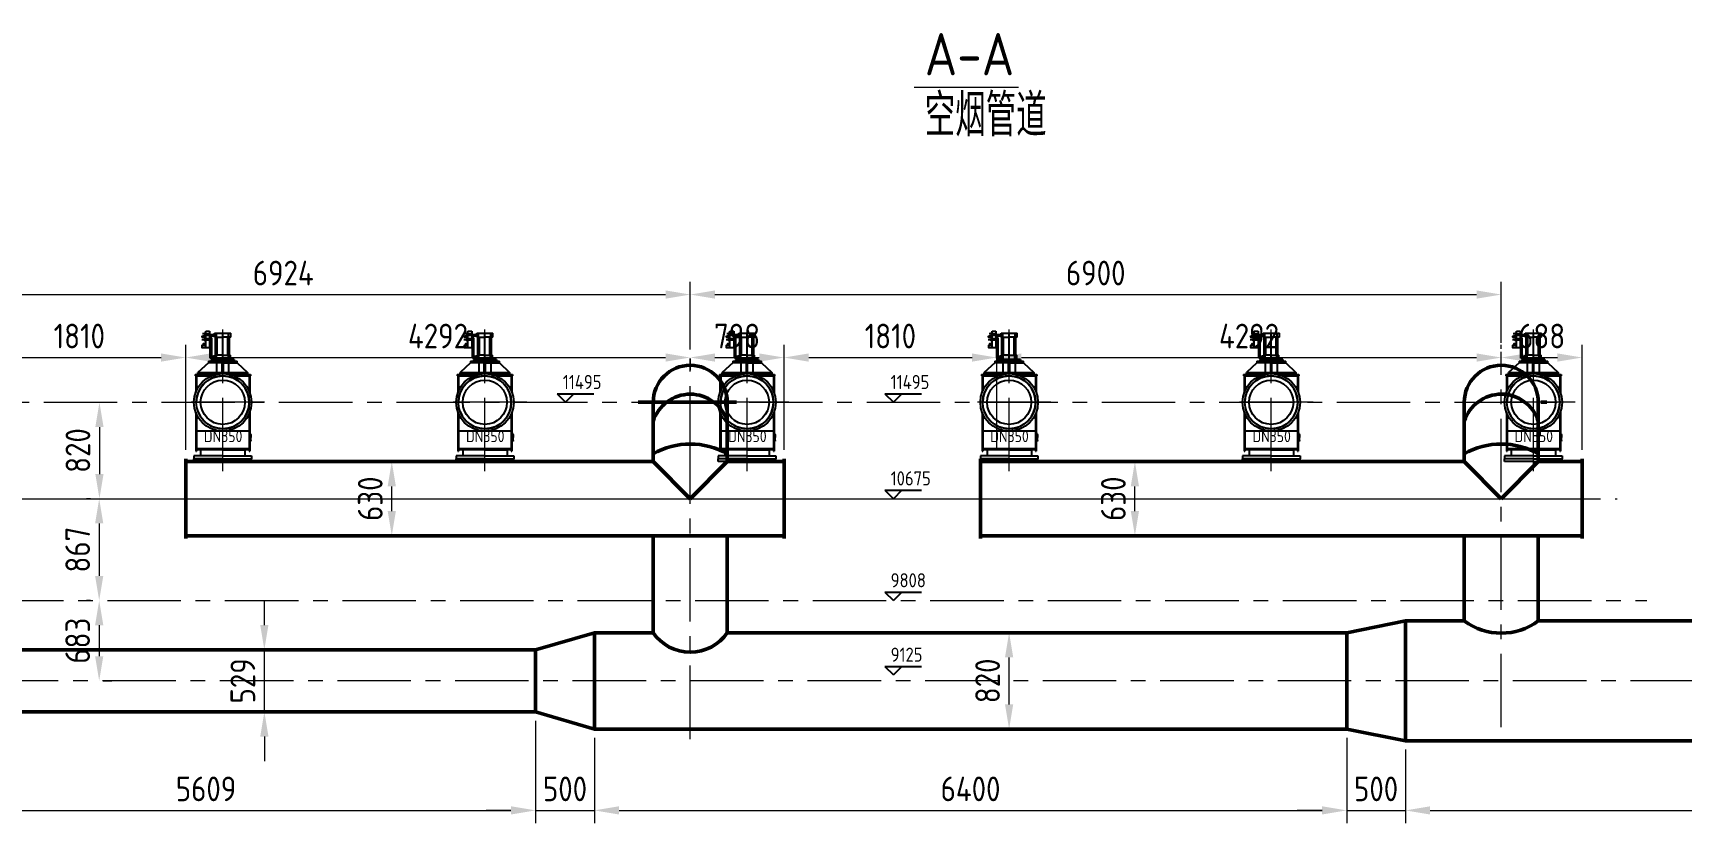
# Model space of a CAD drawing. Header units: millimetres. Extents: x 188205 to 604756, y -401673 to 15123.
# Drawn here: x 353471 to 367491, y -125366 to -118643 of the extents above; entities that cross this region are included whole.
import ezdxf

# ---------------------------------------------------------------- set-up
doc = ezdxf.new("R2010")
doc.units = ezdxf.units.MM
doc.header["$LTSCALE"] = 500
doc.linetypes.add('CENTER', pattern=[2, 1.25, -0.25, 0.25, -0.25])
for name, color, linetype, lineweight in [('air-smoke', 5, 'Continuous', 50), ('BIAOZHU', 3, 'Continuous', 25), ('WEN', 3, 'Continuous', 20), ('ZHONG', 1, 'CENTER', 20)]:
    doc.layers.add(name, color=color, linetype=linetype, lineweight=lineweight)
doc.styles.add('GB', font='gbenor.shx', dxfattribs={"bigfont": 'gbcbig.shx'})
doc.dimstyles.new('ISO-60', dxfattribs={"dimscale": 60, "dimtxt": 3.5, "dimasz": 3.5, "dimexe": 1.8, "dimexo": 1.25, "dimgap": 1.3, "dimtad": 1, "dimrnd": 1, "dimdsep": 46, "dimtxsty": 'GB', "dimcen": 0, "dimclrd": 3, "dimclre": 3, "dimclrt": 256, "dimadec": 0, "dimazin": 0, "dimtfac": 1, "dimtix": 1, "dimtmove": 0, "dimatfit": 3, "dimldrblk": 'DOTSMALL', "dimfxl": 0, "dimlwd": 20, "dimlwe": 20, "dimarcsym": 0})

# ---------------------------------------------------------------- blocks, each defined once
blk = doc.blocks.new('air-waste-master-2')
at = {"layer": 'air-smoke'}
for p, q in [((6481, 820), (7319, 820)), ((6609, 315), (6609, 820)), ((7239, 315), (7239, 820)), ((7261, 820), (7311, 820)), ((13509, 315), (13509, 820)), ((13509, 315), (13509, 820)), ((14139, 315), (14139, 820)), ((14139, 315), (14139, 820)), ((14161, 820), (14211, 820)), ((2632, 340), (2632, -340)), ((2632, 315), (6609, 315)), ((6609, 315), (6924, 0)), ((6924, 0), (7239, 315)), ((7239, 315), (7722, 315)), ((7722, 340), (7722, -340)), ((9392, 340), (9392, -340)), ((9392, 315), (13509, 315)), ((13509, 315), (13824, 0)), ((13824, 0), (14139, 315)), ((14139, 315), (14512, 315)), ((14512, 340), (14512, -340)), ((2632, -315), (7722, -315)), ((6609, -1140), (6609, -315)), ((7239, -1140), (7239, -315)), ((9392, -315), (14512, -315)), ((13509, -1040), (13509, -315)), ((13509, -1040), (13509, -315)), ((14139, -1040), (14139, -315)), ((14139, -1040), (14139, -315)), ((12509, -1140), (13009, -1040)), ((13009, -1040), (13009, -2060)), ((13509, -1040), (13009, -1040)), ((41548, -1040), (14139, -1040)), ((5609, -1285), (6109, -1140)), ((6109, -1140), (6109, -1960)), ((6609, -1140), (6109, -1140)), ((12509, -1140), (7239, -1140)), ((12509, -1140), (12509, -1960)), ((5609, -1285), (437, -1285)), ((5609, -1285), (5609, -1814)), ((5609, -1814), (265, -1814)), ((5609, -1814), (6109, -1960)), ((12509, -1960), (6109, -1960)), ((12509, -1960), (13009, -2060)), ((41548, -2060), (13009, -2060))]:
    blk.add_line(p, q, dxfattribs=at)
for centre, radius, start, end in [((6924, 820), 315, 0, 180), ((13824, 820), 315, 0, 180), ((6924, 559), 330, 17.588, 162.412), ((13824, 559), 330, 17.588, 162.412), ((6924, -165), 630, 60, 120), ((13824, -165), 630, 60, 120), ((13824, -616), 528, 233.4004, 306.5996), ((6924, -924), 382, 214.4789, 325.5211)]:
    blk.add_arc(centre, radius, start, end, dxfattribs=at)
at = {"layer": 'ZHONG'}
for p, q in [((6924, 81), (6924, 1194)), ((13824, -1945), (13824, 1250)), ((-575, 820), (14388, 820)), ((6924, -2045), (6924, 820)), ((-1956, 0), (14809, 0)), ((-575, 0), (14388, 0)), ((41548, -1550), (0, -1550))]:
    blk.add_line(p, q, dxfattribs=at)
blk = doc.blocks.new('*D467')
at = {"layer": 'Defpoints', "color": 0}
for p in [(353949, -121786), (353949, -122606), (354036, -122606)]:
    blk.add_point(p, dxfattribs=at)
at = {"layer": 'WEN', "color": 3, "lineweight": 20}
for p, q in [((354024, -121786), (354144, -121786)), ((354036, -121996), (354036, -122396)), ((354024, -122606), (354144, -122606))]:
    blk.add_line(p, q, dxfattribs=at)
at = {"layer": 'WEN', "color": 3}
for points in [[(354001, -121996), (354071, -121996), (354036, -121786)], [(354001, -122396), (354071, -122396), (354036, -122606)]]:
    blk.add_solid(points, dxfattribs=at)
at = {"layer": 'WEN', "insert": (353853, -122196), "char_height": 210, "attachment_point": 5, "rotation": 90, "style": 'GB'}
blk.add_mtext('820', dxfattribs=at)
blk = doc.blocks.new('_DotSmall')
at = {"color": 0, "linetype": 'ByBlock', "const_width": 0.5}
blk.add_lwpolyline([(-0.0625, 0, 1), (0.0625, 0, 1)], format="xyb", close=True, dxfattribs=at)
blk = doc.blocks.new('正标高')
at = {"layer": 'BIAOZHU'}
for p, q in [((-2.4, 2.4), (8, 2.4)), ((-2.4, 2.4), (0, 0)), ((2.4, 2.4), (0, 0))]:
    blk.add_line(p, q, dxfattribs=at)
at = {"layer": 'BIAOZHU', "style": 'GB', "flags": 10}
blk.add_attdef('+', (-3.12, 3.76), '', height=4, dxfattribs=at)
at = {"layer": 'BIAOZHU', "style": 'GB'}
blk.add_attdef('1000', (-0.7624, 3.76), '', height=4, dxfattribs=at)
blk = doc.blocks.new('*D469')
at = {"layer": 'Defpoints', "color": 0}
for p in [(361775, -123746), (361779, -123746), (361779, -124566)]:
    blk.add_point(p, dxfattribs=at)
at = {"layer": 'WEN', "color": 3, "lineweight": 20}
for p, q in [((361704, -123746), (361667, -123746)), ((361775, -124356), (361775, -123956)), ((361704, -124566), (361667, -124566))]:
    blk.add_line(p, q, dxfattribs=at)
at = {"layer": 'WEN', "color": 3}
for points in [[(361740, -123956), (361810, -123956), (361775, -123746)], [(361740, -124356), (361810, -124356), (361775, -124566)]]:
    blk.add_solid(points, dxfattribs=at)
at = {"layer": 'WEN', "insert": (361592, -124156), "char_height": 210, "attachment_point": 5, "rotation": 90, "style": 'GB'}
blk.add_mtext('820', dxfattribs=at)
blk = doc.blocks.new('*D470')
at = {"layer": 'Defpoints', "color": 0}
for p in [(355439, -123891), (355439, -123891), (355439, -124420)]:
    blk.add_point(p, dxfattribs=at)
at = {"layer": 'WEN', "color": 3, "lineweight": 20}
for p, q in [((355439, -123681), (355439, -123471)), ((355364, -123891), (355331, -123891)), ((355439, -124420), (355439, -123891)), ((355364, -124420), (355331, -124420)), ((355439, -124630), (355439, -124840))]:
    blk.add_line(p, q, dxfattribs=at)
at = {"layer": 'WEN', "color": 3}
for points in [[(355404, -123681), (355474, -123681), (355439, -123891)], [(355404, -124630), (355474, -124630), (355439, -124420)]]:
    blk.add_solid(points, dxfattribs=at)
at = {"layer": 'WEN', "insert": (355256, -124156), "char_height": 210, "attachment_point": 5, "rotation": 90, "style": 'GB'}
blk.add_mtext('529', dxfattribs=at)
blk = doc.blocks.new('*D471')
at = {"layer": 'Defpoints', "color": 0}
for p in [(356523, -122291), (356550, -122291), (356550, -122921)]:
    blk.add_point(p, dxfattribs=at)
at = {"layer": 'WEN', "color": 3, "lineweight": 20}
for p, q in [((356475, -122291), (356415, -122291)), ((356523, -122711), (356523, -122501)), ((356475, -122921), (356415, -122921))]:
    blk.add_line(p, q, dxfattribs=at)
at = {"layer": 'WEN', "color": 3}
for points in [[(356488, -122501), (356558, -122501), (356523, -122291)], [(356488, -122711), (356558, -122711), (356523, -122921)]]:
    blk.add_solid(points, dxfattribs=at)
at = {"layer": 'WEN', "insert": (356340, -122606), "char_height": 210, "attachment_point": 5, "rotation": 90, "style": 'GB'}
blk.add_mtext('630', dxfattribs=at)
blk = doc.blocks.new('*D473')
at = {"layer": 'Defpoints', "color": 0}
for p in [(362845, -122291), (362845, -122291), (362845, -122921)]:
    blk.add_point(p, dxfattribs=at)
at = {"layer": 'WEN', "color": 3, "lineweight": 20}
for p, q in [((362770, -122291), (362737, -122291)), ((362845, -122711), (362845, -122501)), ((362770, -122921), (362737, -122921))]:
    blk.add_line(p, q, dxfattribs=at)
at = {"layer": 'WEN', "color": 3}
for points in [[(362810, -122501), (362880, -122501), (362845, -122291)], [(362810, -122711), (362880, -122711), (362845, -122921)]]:
    blk.add_solid(points, dxfattribs=at)
at = {"layer": 'WEN', "insert": (362662, -122606), "char_height": 210, "attachment_point": 5, "rotation": 90, "style": 'GB'}
blk.add_mtext('630', dxfattribs=at)
blk = doc.blocks.new('*D474')
at = {"layer": 'Defpoints', "color": 0}
for p in [(352138, -124156), (357747, -124420), (357747, -125258)]:
    blk.add_point(p, dxfattribs=at)
at = {"layer": 'WEN', "color": 3, "lineweight": 20}
for p, q in [((352138, -124231), (352138, -125366)), ((357747, -124495), (357747, -125366)), ((352348, -125258), (357537, -125258))]:
    blk.add_line(p, q, dxfattribs=at)
at = {"layer": 'WEN', "color": 3}
for points in [[(352348, -125223), (352348, -125293), (352138, -125258)], [(357537, -125223), (357537, -125293), (357747, -125258)]]:
    blk.add_solid(points, dxfattribs=at)
at = {"layer": 'WEN', "insert": (354943, -125075), "char_height": 210, "attachment_point": 5, "style": 'GB'}
blk.add_mtext('5609', dxfattribs=at)
blk = doc.blocks.new('*D475')
at = {"layer": 'Defpoints', "color": 0}
for p in [(357747, -124420), (358247, -124566), (358247, -125258)]:
    blk.add_point(p, dxfattribs=at)
at = {"layer": 'WEN', "color": 3, "lineweight": 20}
for p, q in [((357747, -124495), (357747, -125366)), ((358247, -124641), (358247, -125366)), ((357537, -125258), (357327, -125258)), ((357747, -125258), (358247, -125258)), ((358457, -125258), (358667, -125258))]:
    blk.add_line(p, q, dxfattribs=at)
at = {"layer": 'WEN', "color": 3}
for points in [[(357537, -125223), (357537, -125293), (357747, -125258)], [(358457, -125223), (358457, -125293), (358247, -125258)]]:
    blk.add_solid(points, dxfattribs=at)
at = {"layer": 'WEN', "insert": (357997, -125075), "char_height": 210, "attachment_point": 5, "style": 'GB'}
blk.add_mtext('500', dxfattribs=at)
blk = doc.blocks.new('*D476')
at = {"layer": 'Defpoints', "color": 0}
for p in [(358247, -124566), (364647, -124566), (364647, -125258)]:
    blk.add_point(p, dxfattribs=at)
at = {"layer": 'WEN', "color": 3, "lineweight": 20}
for p, q in [((358247, -124641), (358247, -125366)), ((364647, -124641), (364647, -125366)), ((358457, -125258), (364437, -125258))]:
    blk.add_line(p, q, dxfattribs=at)
at = {"layer": 'WEN', "color": 3}
for points in [[(358457, -125223), (358457, -125293), (358247, -125258)], [(364437, -125223), (364437, -125293), (364647, -125258)]]:
    blk.add_solid(points, dxfattribs=at)
at = {"layer": 'WEN', "insert": (361447, -125075), "char_height": 210, "attachment_point": 5, "style": 'GB'}
blk.add_mtext('6400', dxfattribs=at)
blk = doc.blocks.new('*D477')
at = {"layer": 'Defpoints', "color": 0}
for p in [(364647, -124566), (365147, -124666), (365147, -125258)]:
    blk.add_point(p, dxfattribs=at)
at = {"layer": 'WEN', "color": 3, "lineweight": 20}
for p, q in [((364647, -124641), (364647, -125366)), ((365147, -124741), (365147, -125366)), ((364437, -125258), (364227, -125258)), ((364647, -125258), (365147, -125258)), ((365357, -125258), (365567, -125258))]:
    blk.add_line(p, q, dxfattribs=at)
at = {"layer": 'WEN', "color": 3}
for points in [[(364437, -125223), (364437, -125293), (364647, -125258)], [(365357, -125223), (365357, -125293), (365147, -125258)]]:
    blk.add_solid(points, dxfattribs=at)
at = {"layer": 'WEN', "insert": (364897, -125075), "char_height": 210, "attachment_point": 5, "style": 'GB'}
blk.add_mtext('500', dxfattribs=at)
blk = doc.blocks.new('*D478')
at = {"layer": 'Defpoints', "color": 0}
for p in [(365147, -124666), (393686, -125186), (393686, -125258)]:
    blk.add_point(p, dxfattribs=at)
at = {"layer": 'WEN', "color": 3, "lineweight": 20}
for p, q in [((365147, -124741), (365147, -125366)), ((365357, -125258), (393476, -125258)), ((393686, -125261), (393686, -125366))]:
    blk.add_line(p, q, dxfattribs=at)
at = {"layer": 'WEN', "color": 3}
for points in [[(365357, -125223), (365357, -125293), (365147, -125258)], [(393476, -125223), (393476, -125293), (393686, -125258)]]:
    blk.add_solid(points, dxfattribs=at)
at = {"layer": 'WEN', "insert": (379417, -125075), "char_height": 210, "attachment_point": 5, "style": 'GB'}
blk.add_mtext('28539', dxfattribs=at)
blk = doc.blocks.new('*D480')
at = {"layer": 'Defpoints', "color": 0}
for p in [(359062, -120869), (359062, -121412), (352138, -121462)]:
    blk.add_point(p, dxfattribs=at)
at = {"layer": 'WEN', "color": 3, "lineweight": 20}
for p, q in [((352138, -121387), (352138, -120761)), ((359062, -121337), (359062, -120761)), ((352348, -120869), (358852, -120869))]:
    blk.add_line(p, q, dxfattribs=at)
at = {"layer": 'WEN', "color": 3}
for points in [[(352348, -120834), (352348, -120904), (352138, -120869)], [(358852, -120834), (358852, -120904), (359062, -120869)]]:
    blk.add_solid(points, dxfattribs=at)
at = {"layer": 'WEN', "insert": (355600, -120686), "char_height": 210, "attachment_point": 5, "style": 'GB'}
blk.add_mtext('6924', dxfattribs=at)
blk = doc.blocks.new('*D481')
at = {"layer": 'Defpoints', "color": 0}
for p in [(365962, -120869), (359062, -121412), (365962, -121356)]:
    blk.add_point(p, dxfattribs=at)
at = {"layer": 'WEN', "color": 3, "lineweight": 20}
for p, q in [((359062, -121337), (359062, -120761)), ((365962, -121281), (365962, -120761)), ((359272, -120869), (365752, -120869))]:
    blk.add_line(p, q, dxfattribs=at)
at = {"layer": 'WEN', "color": 3}
for points in [[(359272, -120834), (359272, -120904), (359062, -120869)], [(365752, -120834), (365752, -120904), (365962, -120869)]]:
    blk.add_solid(points, dxfattribs=at)
at = {"layer": 'WEN', "insert": (362512, -120686), "char_height": 210, "attachment_point": 5, "style": 'GB'}
blk.add_mtext('6900', dxfattribs=at)
blk = doc.blocks.new('*D499')
at = {"layer": 'Defpoints', "color": 0}
for p in [(354770, -121405), (352960, -122266), (354770, -122266)]:
    blk.add_point(p, dxfattribs=at)
at = {"layer": 'WEN', "color": 3, "lineweight": 20}
for p, q in [((352960, -122191), (352960, -121297)), ((353170, -121405), (354560, -121405)), ((354770, -122191), (354770, -121297))]:
    blk.add_line(p, q, dxfattribs=at)
at = {"layer": 'WEN', "color": 3}
for points in [[(353170, -121370), (353170, -121440), (352960, -121405)], [(354560, -121370), (354560, -121440), (354770, -121405)]]:
    blk.add_solid(points, dxfattribs=at)
at = {"layer": 'WEN', "insert": (353865, -121222), "char_height": 210, "attachment_point": 5, "style": 'GB'}
blk.add_mtext('1810', dxfattribs=at)
blk = doc.blocks.new('*D500')
at = {"layer": 'Defpoints', "color": 0}
for p in [(359062, -121337), (359062, -121405), (354770, -122266)]:
    blk.add_point(p, dxfattribs=at)
at = {"layer": 'WEN', "color": 3, "lineweight": 20}
for p, q in [((354770, -122191), (354770, -121297)), ((354980, -121405), (358852, -121405)), ((359062, -121412), (359062, -121513))]:
    blk.add_line(p, q, dxfattribs=at)
at = {"layer": 'WEN', "color": 3}
for points in [[(354980, -121370), (354980, -121440), (354770, -121405)], [(358852, -121370), (358852, -121440), (359062, -121405)]]:
    blk.add_solid(points, dxfattribs=at)
at = {"layer": 'WEN', "insert": (356916, -121222), "char_height": 210, "attachment_point": 5, "style": 'GB'}
blk.add_mtext('4292', dxfattribs=at)
blk = doc.blocks.new('*D501')
at = {"layer": 'Defpoints', "color": 0}
for p in [(359062, -121337), (359860, -121405), (359860, -122266)]:
    blk.add_point(p, dxfattribs=at)
at = {"layer": 'WEN', "color": 3, "lineweight": 20}
for p, q in [((359062, -121412), (359062, -121513)), ((359272, -121405), (359650, -121405)), ((359860, -122191), (359860, -121297))]:
    blk.add_line(p, q, dxfattribs=at)
at = {"layer": 'WEN', "color": 3}
for points in [[(359272, -121370), (359272, -121440), (359062, -121405)], [(359650, -121370), (359650, -121440), (359860, -121405)]]:
    blk.add_solid(points, dxfattribs=at)
at = {"layer": 'WEN', "insert": (359461, -121222), "char_height": 210, "attachment_point": 5, "style": 'GB'}
blk.add_mtext('798', dxfattribs=at)
blk = doc.blocks.new('*D502')
at = {"layer": 'Defpoints', "color": 0}
for p in [(361670, -121405), (359860, -122266), (361670, -122266)]:
    blk.add_point(p, dxfattribs=at)
at = {"layer": 'WEN', "color": 3, "lineweight": 20}
for p, q in [((359860, -122191), (359860, -121297)), ((360070, -121405), (361460, -121405)), ((361670, -122191), (361670, -121297))]:
    blk.add_line(p, q, dxfattribs=at)
at = {"layer": 'WEN', "color": 3}
for points in [[(360070, -121370), (360070, -121440), (359860, -121405)], [(361460, -121370), (361460, -121440), (361670, -121405)]]:
    blk.add_solid(points, dxfattribs=at)
at = {"layer": 'WEN', "insert": (360765, -121222), "char_height": 210, "attachment_point": 5, "style": 'GB'}
blk.add_mtext('1810', dxfattribs=at)
blk = doc.blocks.new('*D503')
at = {"layer": 'Defpoints', "color": 0}
for p in [(365962, -121405), (365962, -121407), (361670, -122266)]:
    blk.add_point(p, dxfattribs=at)
at = {"layer": 'WEN', "color": 3, "lineweight": 20}
for p, q in [((361670, -122191), (361670, -121297)), ((361880, -121405), (365752, -121405)), ((365962, -121332), (365962, -121297))]:
    blk.add_line(p, q, dxfattribs=at)
at = {"layer": 'WEN', "color": 3}
for points in [[(361880, -121370), (361880, -121440), (361670, -121405)], [(365752, -121370), (365752, -121440), (365962, -121405)]]:
    blk.add_solid(points, dxfattribs=at)
at = {"layer": 'WEN', "insert": (363816, -121222), "char_height": 210, "attachment_point": 5, "style": 'GB'}
blk.add_mtext('4292', dxfattribs=at)
blk = doc.blocks.new('*D504')
at = {"layer": 'Defpoints', "color": 0}
for p in [(365962, -121407), (366650, -121405), (366650, -122266)]:
    blk.add_point(p, dxfattribs=at)
at = {"layer": 'WEN', "color": 3, "lineweight": 20}
for p, q in [((365962, -121332), (365962, -121297)), ((366172, -121405), (366440, -121405)), ((366650, -122191), (366650, -121297))]:
    blk.add_line(p, q, dxfattribs=at)
at = {"layer": 'WEN', "color": 3}
for points in [[(366172, -121370), (366172, -121440), (365962, -121405)], [(366440, -121370), (366440, -121440), (366650, -121405)]]:
    blk.add_solid(points, dxfattribs=at)
at = {"layer": 'WEN', "insert": (366306, -121222), "char_height": 210, "attachment_point": 5, "style": 'GB'}
blk.add_mtext('688', dxfattribs=at)
blk = doc.blocks.new('*D508')
at = {"layer": 'Defpoints', "color": 0}
for p in [(354036, -122606), (354034, -123473), (354036, -123473)]:
    blk.add_point(p, dxfattribs=at)
at = {"layer": 'WEN', "color": 3, "lineweight": 20}
for p, q in [((353961, -122606), (353926, -122606)), ((354034, -122816), (354034, -123263)), ((353961, -123473), (353926, -123473))]:
    blk.add_line(p, q, dxfattribs=at)
at = {"layer": 'WEN', "color": 3}
for points in [[(353999, -122816), (354069, -122816), (354034, -122606)], [(353999, -123263), (354069, -123263), (354034, -123473)]]:
    blk.add_solid(points, dxfattribs=at)
at = {"layer": 'WEN', "insert": (353851, -123039), "char_height": 210, "attachment_point": 5, "rotation": 90, "style": 'GB'}
blk.add_mtext('867', dxfattribs=at)
blk = doc.blocks.new('*D509')
at = {"layer": 'Defpoints', "color": 0}
for p in [(354036, -123473), (353993, -124156), (354034, -124156)]:
    blk.add_point(p, dxfattribs=at)
at = {"layer": 'WEN', "color": 3, "lineweight": 20}
for p, q in [((353961, -123473), (353926, -123473)), ((354034, -123683), (354034, -123946)), ((354068, -124156), (354142, -124156))]:
    blk.add_line(p, q, dxfattribs=at)
at = {"layer": 'WEN', "color": 3}
for points in [[(353999, -123683), (354069, -123683), (354034, -123473)], [(353999, -123946), (354069, -123946), (354034, -124156)]]:
    blk.add_solid(points, dxfattribs=at)
at = {"layer": 'WEN', "insert": (353851, -123814), "char_height": 210, "attachment_point": 5, "rotation": 90, "style": 'GB'}
blk.add_mtext('683', dxfattribs=at)
blk = doc.blocks.new('wf-3tf-dn350-b')
for p, q in [((-145, 584), (-171, 584)), ((-145, 564), (-170, 564)), ((-145, 464), (-145, 606)), ((-145, 606), (-112, 606)), ((-145, 584), (-112, 584)), ((-145, 572), (-112, 572)), ((-112, 606), (-112, 464)), ((-112, 584), (-112, 464)), ((-112, 578), (-69, 578)), ((-112, 572), (-69, 572)), ((-112, 566), (-69, 566)), ((-69, 589), (69, 589)), ((-69, 589), (69, 589)), ((-69, 554), (-69, 589)), ((-54, 365), (-54, 589)), ((0, 247), (0, 589)), ((50, 365), (50, 589)), ((69, 554), (69, 589)), ((-178, 558), (-145, 558)), ((-145, 532), (-178, 532)), ((-145, 558), (-170, 558)), ((-145, 552), (-170, 552)), ((-145, 544), (-112, 544)), ((-145, 532), (-112, 532)), ((-112, 464), (-145, 464)), ((-94, 550), (-112, 550)), ((-100, 544), (-112, 544)), ((-106, 538), (-112, 538)), ((-106, 377), (-106, 538)), ((-100, 383), (-100, 544)), ((-94, 389), (-94, 550)), ((-69, 554), (0, 554)), ((-61, 400), (-61, 554)), ((-47, 400), (-47, 554)), ((69, 554), (0, 554)), ((43, 400), (43, 554)), ((57, 400), (57, 554)), ((-122, 335), (-211, 254)), ((-122, 351), (123, 351)), ((-122, 351), (0, 351)), ((-122, 351), (-122, 335)), ((0, 335), (-122, 335)), ((-69, 377), (-106, 377)), ((-69, 383), (-100, 383)), ((-98, 365), (98, 365)), ((-98, 365), (-98, 351)), ((-69, 389), (-94, 389)), ((-69, 365), (-69, 400)), ((0, 400), (-69, 400)), ((98, 365), (-69, 365)), ((-69, 365), (-69, 365)), ((0, 365), (-69, 365)), ((-52, 365), (-52, 400)), ((-50, 254), (-50, 335)), ((-23, 365), (20, 365)), ((-13, 365), (13, 365)), ((-5, 254), (-5, 335)), ((0, 400), (65, 400)), ((0, 335), (123, 335)), ((5, 254), (5, 335)), ((20, 365), (28, 365)), ((48, 365), (48, 400)), ((50, 335), (50, 254)), ((65, 365), (65, 400)), ((98, 365), (98, 351)), ((123, 335), (123, 351)), ((123, 335), (210, 254)), ((-235, 237), (-62, 237)), ((-235, 237), (-235, 225)), ((-235, 225), (-97, 225)), ((-230, 225), (-230, 84)), ((-224, 225), (-224, 99)), ((-211, 254), (0, 254)), ((-211, 242), (-211, 254)), ((-211, 242), (-62, 242)), ((-211, 242), (-211, 237)), ((-210, 242), (-38, 242)), ((-210, 242), (-210, 237)), ((-210, 237), (-62, 237)), ((-210, 225), (-97, 225)), ((-195, 249), (-195, 225)), ((-181, 237), (-181, 242)), ((-180, 237), (-180, 242)), ((-180, 237), (-180, 225)), ((0, 254), (210, 254)), ((38, 242), (210, 242)), ((62, 242), (210, 242)), ((62, 237), (211, 237)), ((62, 237), (214, 237)), ((230, 225), (97, 225)), ((97, 225), (215, 225)), ((181, 237), (181, 242)), ((181, 237), (181, 225)), ((195, 249), (195, 225)), ((196, 249), (196, 225)), ((210, 254), (210, 237)), ((211, 237), (235, 237)), ((215, 225), (212, 225)), ((215, 225), (218, 225)), ((224, 225), (224, 99)), ((230, 225), (230, 84)), ((230, 225), (235, 225)), ((235, 237), (235, 225)), ((-230, -84), (-230, -415)), ((-224, -99), (-224, -415)), ((224, -99), (224, -415)), ((230, -84), (230, -415)), ((224, -245), (-224, -245)), ((240, -267), (230, -267)), ((230, -267), (230, -299)), ((240, -274), (240, -267)), ((240, -274), (240, -299)), ((-230, -415), (-224, -415)), ((224, -395), (-224, -395)), ((224, -405), (-224, -405)), ((0, -405), (-188, -405)), ((-188, -405), (-188, -456)), ((0, -405), (189, -405)), ((189, -405), (189, -456)), ((224, -415), (230, -415)), ((230, -286), (240, -286)), ((230, -287), (240, -287)), ((230, -311), (240, -311)), ((230, -313), (240, -313)), ((230, -331), (230, -324)), ((240, -331), (230, -331)), ((240, -324), (240, -299)), ((240, -324), (240, -331)), ((0, -456), (-245, -456)), ((-245, -456), (-245, -480)), ((0, -480), (-245, -480)), ((0, -480), (-245, -480)), ((-245, -504), (-245, -480)), ((0, -504), (-245, -504)), ((0, -456), (245, -456)), ((0, -480), (245, -480)), ((0, -480), (245, -480)), ((0, -504), (245, -504)), ((245, -456), (245, -480)), ((245, -504), (245, -480))]:
    blk.add_line(p, q)
for points in [[(-145, 587), (-159, 586), (-159, 582), (-145, 580)], [(-156, 487), (-163, 487), (-163, 500), (-156, 500)], [(-145, 535), (-159, 534), (-159, 530), (-145, 528)]]:
    blk.add_lwpolyline(points, close=True)
blk.add_lwpolyline([(-145, 464), (-174, 464), (-174, 487), (-145, 487)])
for centre, radius in [((-170, 558), 6), ((0, 0), 245), ((0, 0), 225), ((0, 0), 188)]:
    blk.add_circle(centre, radius)
blk.add_arc((0, 0), 225, 200.1814, 180)
at = {"layer": 'ZHONG'}
for p, q in [((0, -586), (0, 619)), ((356, 0), (-311, 0))]:
    blk.add_line(p, q, dxfattribs=at)
at = {"insert": (-160, -239), "char_height": 100, "attachment_point": 1, "style": 'GB'}
blk.add_mtext_dynamic_manual_height_columns('DN350', width=343.77, gutter_width=12.5, heights=[0], dxfattribs=at)

msp = doc.modelspace()

# ---------------------------------------------------------------- linework, layer by layer
at = {"layer": 'WEN'}
msp.add_line((360966.412, -119103.959), (361853.917, -119103.959), dxfattribs=at)
at = {"layer": 'ZHONG'}
msp.add_line((350104.042, -123472.846), (367200.395, -123472.846), dxfattribs=at)

# ---------------------------------------------------------------- block references
for p in [(355085.208, -121785.846), (357315.208, -121785.846), (359545.208, -121785.846), (361775.208, -121785.846), (364005.208, -121785.846), (366235.208, -121785.846)]:
    msp.add_blockref('wf-3tf-dn350-b', p)
ref = msp.add_blockref('正标高', (358001.203, -121785.846), dxfattribs=dict(xscale=30, yscale=30, zscale=30))
ref.add_attrib('1000', '11495', (357978.331, -121673.046), dxfattribs={"layer": 'BIAOZHU', "height": 120, "style": 'GB'})
ref = msp.add_blockref('正标高', (360790.285, -121785.846), dxfattribs=dict(xscale=30, yscale=30, zscale=30))
ref.add_attrib('1000', '11495', (360767.413, -121673.046), dxfattribs={"layer": 'BIAOZHU', "height": 120, "style": 'GB'})
ref = msp.add_blockref('正标高', (360790.285, -122605.846), dxfattribs=dict(xscale=30, yscale=30, zscale=30))
ref.add_attrib('1000', '10675', (360767.413, -122493.046), dxfattribs={"layer": 'BIAOZHU', "height": 120, "style": 'GB'})
ref = msp.add_blockref('正标高', (360790.285, -123472.846), dxfattribs=dict(xscale=30, yscale=30, zscale=30))
ref.add_attrib('1000', '9808', (360767.413, -123360.046), dxfattribs={"layer": 'BIAOZHU', "height": 120, "style": 'GB'})
ref = msp.add_blockref('正标高', (360790.285, -124105.846), dxfattribs=dict(xscale=30, yscale=30, zscale=30))
ref.add_attrib('1000', '9125', (360767.413, -123993.046), dxfattribs={"layer": 'BIAOZHU', "height": 120, "style": 'GB'})
at = {"layer": 'WEN'}
msp.add_blockref('air-waste-master-2', (352138.216, -122605.846), dxfattribs=at)

# ---------------------------------------------------------------- texts
at = {"layer": 'WEN', "style": 'GB'}
for s, p in [('A-A', (361057.598, -119003.258)), ('空烟管道', (361057.598, -119523.267))]:
    msp.add_text(s, height=360, dxfattribs=at).set_placement(p)

# ---------------------------------------------------------------- dimensions: what is measured, and where the dimension line sits
at = {"layer": 'WEN'}
for base, p1, p2, picture, middle in [((359062.216, -120869.409), (352138.216, -121462.08), (359062.216, -121412.026), '*D480', (355600.216, -120686.409)), ((365962.209, -120869.409), (359062.216, -121412.026), (365962.209, -121355.515), '*D481', (362512.213, -120686.409)), ((354770.219, -121404.787), (352960.219, -122265.846), (354770.219, -122265.846), '*D499', (353865.219, -121221.787)), ((359062.216, -121404.787), (354770.219, -122265.846), (359062.216, -121337.026), '*D500', (356916.218, -121221.787)), ((359860.219, -121404.787), (359062.216, -121337.026), (359860.219, -122265.846), '*D501', (359461.218, -121221.787)), ((361670.209, -121404.787), (359860.219, -122265.846), (361670.209, -122265.833), '*D502', (360765.214, -121221.787)), ((365962.209, -121404.787), (361670.209, -122265.833), (365962.209, -121406.613), '*D503', (363816.209, -121221.787)), ((366650.209, -121404.787), (365962.209, -121406.613), (366650.209, -122265.833), '*D504', (366306.209, -121221.787)), ((358247.216, -125257.606), (357747.216, -124420.346), (358247.216, -124565.846), '*D475', (357997.216, -125074.606)), ((364647.209, -125257.606), (358247.216, -124565.846), (364647.209, -124565.846), '*D476', (361447.213, -125074.606)), ((365147.209, -125257.606), (364647.209, -124565.846), (365147.209, -124665.846), '*D477', (364897.209, -125074.606)), ((393686.213, -125257.606), (365147.209, -124665.846), (393686.213, -125185.593), '*D478', (379416.711, -125074.606))]:
    dim = msp.add_linear_dim(base=base, p1=p1, p2=p2, dimstyle='ISO-60', override={"dimtmove": 1}, dxfattribs=at)
    dim.commit()
    dim.dimension.update_dxf_attribs({"geometry": picture, "text_midpoint": middle})
for base, p1, p2, picture, middle in [((354035.784, -122605.846), (353948.578, -121785.846), (353948.578, -122605.846), '*D467', (353852.784, -122195.846)), ((356522.601, -122290.846), (356550.219, -122920.846), (356550.219, -122290.846), '*D471', (356339.601, -122605.846)), ((362844.863, -122290.833), (362844.863, -122920.833), (362844.863, -122290.833), '*D473', (362661.863, -122605.833)), ((354033.859, -123472.846), (354035.784, -122605.846), (354035.784, -123472.846), '*D508', (353850.859, -123039.346)), ((355439.433, -123891.346), (355439.433, -124420.346), (355439.433, -123891.346), '*D470', (355256.433, -124155.846)), ((361774.635, -123745.846), (361779.128, -124565.846), (361779.128, -123745.846), '*D469', (361591.635, -124155.846))]:
    dim = msp.add_linear_dim(base=base, p1=p1, p2=p2, angle=90, dimstyle='ISO-60', dxfattribs=at)
    dim.commit()
    dim.dimension.update_dxf_attribs({"geometry": picture, "text_midpoint": middle})
dim = msp.add_linear_dim(base=(354033.859, -124155.846), p1=(354035.784, -123472.846), p2=(353993.064, -124155.846), angle=90, dimstyle='ISO-60', override={"dimtmove": 1}, dxfattribs=at)
dim.commit()
dim.dimension.update_dxf_attribs({"geometry": '*D509', "text_midpoint": (353850.859, -123814.346)})
dim = msp.add_linear_dim(base=(357747.216, -125257.606), p1=(352138.216, -124155.846), p2=(357747.216, -124420.346), dimstyle='ISO-60', dxfattribs=at)
dim.commit()
dim.dimension.update_dxf_attribs({"geometry": '*D474', "text_midpoint": (354942.716, -125074.606)})

doc.saveas('drawing.dxf')
